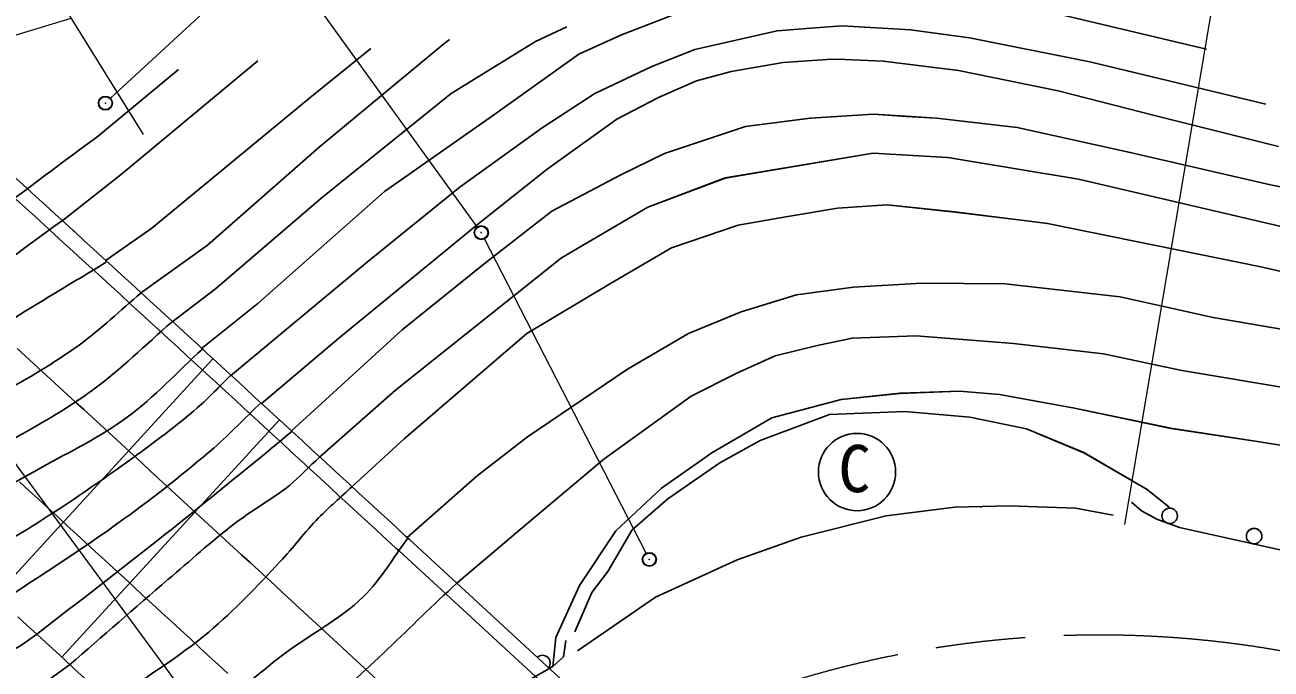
# Model space of a CAD drawing. Units: millimetres, scale not verified. Extents: x 40000 to 1524826, y -775750 to 416142.
# Drawn here: x 179722 to 228108, y 299758 to 324748 of the extents above; entities that cross this region are included whole.
import ezdxf
from ezdxf.enums import TextEntityAlignment as Align

# ---------------------------------------------------------------- set-up
doc = ezdxf.new("R2010")
doc.units = ezdxf.units.MM
doc.header["$LTSCALE"] = 1000
doc.header["$PDMODE"] = 32
doc.header["$PDSIZE"] = 500
doc.linetypes.add('CHAIN', pattern=[18.5, 12, -1.5, 3.5, -1.5])
for name, color, linetype, lineweight in [('M-BGD', 7, 'Continuous', 25), ('M-BMK', 2, 'CHAIN', 13), ('M-BMK-ROW', 30, 'Continuous', 13), ('M-STR-HTXT', 7, 'Continuous', 13)]:
    doc.layers.add(name, color=color, linetype=linetype, lineweight=lineweight)
doc.styles.add('ＭＳ ゴシック', font='')
doc.styles.get('ＭＳ ゴシック').set_extended_font_data('MS Gothic')

msp = doc.modelspace()

# ---------------------------------------------------------------- linework, layer by layer
at = {"layer": 'M-BGD'}
for p, q in [((228090, 318547), (235119, 317112)), ((187009, 311784), (178565, 302569)), ((211415, 310215), (213698, 310456)), ((213698, 310455), (211415, 310214)), ((210969, 309635), (213887, 309754)), ((213887, 309754), (216414, 309528)), ((213887, 309753), (216414, 309527)), ((189589, 309420), (181145, 300205)), ((208271, 308623), (210969, 309635)), ((216414, 309528), (218617, 309083)), ((218617, 309083), (220838, 308154)), ((218617, 309082), (220838, 308153)), ((206704, 307758), (208271, 308623)), ((206704, 307757), (208271, 308622)), ((204687, 306361), (206704, 307758)), ((204687, 306360), (206704, 307757)), ((220838, 308154), (223301, 306726)), ((220838, 308153), (223301, 306725)), ((203295, 305164), (204687, 306361)), ((203295, 305164), (204687, 306360)), ((223301, 306726), (224150, 306036)), ((223301, 306725), (224150, 306035)), ((216848, 306043), (216845, 306028)), ((216848, 306042), (216845, 306027)), ((216850, 306046), (216846, 306031)), ((216850, 306045), (216846, 306030)), ((223076, 305900), (222685, 306234)), ((223076, 305899), (222685, 306233)), ((223668, 305574), (223076, 305900)), ((223668, 305572), (223076, 305899)), ((224553, 305248), (223668, 305574)), ((224553, 305247), (223668, 305572)), ((202357, 303540), (203295, 305164)), ((202358, 303540), (203295, 305164)), ((230411, 303955), (224553, 305248)), ((230411, 303953), (224553, 305247)), ((201734, 302730), (202357, 303540)), ((201734, 302730), (202358, 303540)), ((201070, 301207), (201734, 302730)), ((201070, 301208), (201734, 302730)), ((191368, 301213), (204973, 288685)), ((200723, 300862), (200628, 300226)), ((200723, 300862), (200628, 300227)), ((200628, 300226), (200220, 299859)), ((200628, 300227), (200221, 299860)), ((188647, 293320), (200152, 299820)), ((200221, 299860), (200083, 299780)), ((200220, 299859), (200083, 299780))]:
    msp.add_line(p, q, dxfattribs=at)
for points in [[(225599, 323804), (224672, 324032), (219275, 325310), (216019, 325877), (214405, 326052), (213412, 326074)], [(200764, 324679), (199545, 324102), (196268, 322086), (191281, 318069), (187122, 314512), (185430, 313221)], [(204866, 325132), (202889, 324370), (201233, 323608), (197878, 321218), (193679, 318290), (188766, 313936), (186562, 312186)], [(210233, 324620), (211456, 324711), (214109, 324560), (216398, 324252), (221073, 323320), (227901, 321677)], [(187708, 311137), (193024, 315558), (196622, 318463), (199800, 320753), (201847, 322087), (204069, 323142), (205739, 323797), (208930, 324522), (210233, 324620)], [(187708, 311136), (193024, 315558), (196622, 318463), (199800, 320753), (201848, 322087), (204069, 323142), (205739, 323796), (208930, 324521), (210233, 324619)], [(193156, 323840), (190789, 321926), (184648, 316866), (182840, 315592)], [(184210, 314338), (186814, 316208), (191146, 320003), (195989, 324019), (196208, 324177)], [(181152, 317137), (183475, 318957), (188765, 323356)], [(211554, 323403), (211063, 323421), (209161, 323285), (207149, 322943), (205797, 322577), (204321, 321937), (202703, 321098), (199994, 319157), (197360, 317062), (191913, 312591), (188892, 310053)], [(211554, 323402), (211064, 323420), (209161, 323285), (207149, 322942), (205798, 322576), (204321, 321937), (202703, 321097), (199994, 319157), (197360, 317061), (191913, 312590), (188892, 310053)], [(228398, 320033), (223634, 321227), (219836, 322196), (215975, 322986), (213048, 323348), (211554, 323403)], [(228398, 320032), (223635, 321226), (219836, 322195), (215975, 322985), (213048, 323348), (211554, 323402)], [(185683, 323016), (182517, 320398), (181852, 319911)], [(176826, 321118), (177183, 320793), (177554, 320456), (177925, 320119), (178296, 319781), (178667, 319444), (179038, 319107), (179408, 318769), (179779, 318431), (180149, 318094), (180519, 317756), (180889, 317418), (181259, 317080), (181611, 316760)], [(190060, 308984), (194370, 312925), (197553, 315484), (200184, 317528), (202855, 318938), (204560, 319766), (207704, 320811), (210218, 321136), (212671, 321282), (213943, 321203)], [(190060, 308984), (194371, 312924), (197553, 315484), (200184, 317528), (202855, 318938), (204560, 319765), (207705, 320810), (210219, 321135), (212671, 321281), (213944, 321202)], [(213943, 321203), (215119, 321130), (218255, 320771), (222642, 319804), (228090, 318547)], [(213944, 321202), (215120, 321129), (218255, 320770), (222642, 319803), (228090, 318546)], [(191156, 307981), (194108, 310580), (200560, 315709), (203911, 317676), (206914, 318810), (212660, 319769), (215543, 319602), (215712, 319574)], [(191156, 307981), (194108, 310580), (200560, 315709), (203911, 317675), (206914, 318809), (212660, 319768), (215543, 319601), (215712, 319574)], [(215712, 319574), (220628, 318766), (229495, 316690), (234245, 315815)], [(179375, 317988), (179745, 317651), (180115, 317313), (180485, 316975), (180855, 316637), (181225, 316300), (181594, 315962), (181964, 315624), (182334, 315286), (182703, 314948), (183073, 314609), (183442, 314271), (183811, 313933), (184180, 313595), (184549, 313256), (184918, 312918), (185287, 312580), (185656, 312241), (186025, 311903), (186393, 311564), (186762, 311226), (187131, 310887), (187499, 310548), (187868, 310210), (188236, 309871), (188604, 309533), (188973, 309194), (189341, 308855), (189709, 308516), (190077, 308178), (190445, 307839), (190813, 307500), (191181, 307161), (191549, 306823), (191917, 306484), (192285, 306145), (192653, 305807), (193021, 305468), (193389, 305129), (193757, 304790), (194124, 304452), (194247, 304339), (212447, 287579)], [(192417, 306827), (194443, 308684), (199205, 312779), (202453, 314723), (204827, 316100), (207411, 316980), (209264, 317302), (211279, 317644), (213199, 317769), (215830, 317491), (218303, 317188)], [(192417, 306827), (194443, 308684), (199205, 312779), (202453, 314722), (204827, 316099), (207412, 316979), (209265, 317301), (211279, 317644), (213199, 317768), (215831, 317490), (218304, 317187)], [(218303, 317188), (219431, 317050), (227706, 315363), (231612, 314467), (235568, 313825), (236528, 313705)], [(181611, 316760), (181629, 316742), (181999, 316404), (182369, 316066), (182739, 315728), (183108, 315390), (183478, 315052), (183847, 314714), (184216, 314375), (184586, 314037), (184955, 313699), (185324, 313360), (185693, 313022), (186062, 312683), (186430, 312345), (186799, 312006), (187168, 311668), (187537, 311329), (187905, 310990), (188274, 310652), (188642, 310313), (189010, 309974), (189379, 309635), (189747, 309297), (190115, 308958), (190483, 308619), (190852, 308280), (191220, 307942), (191588, 307603), (191956, 307264), (192324, 306925), (192692, 306587), (193060, 306248), (193427, 305909), (193795, 305570), (194163, 305232), (194531, 304893), (194653, 304780), (216270, 284874)], [(221451, 314290), (217788, 314700), (214542, 314726), (211891, 314575), (209675, 314278), (207536, 313621), (205483, 312783), (203121, 311398), (199236, 308766), (197277, 307261), (194570, 304857)], [(233261, 312133), (225857, 313393), (222255, 314199), (221451, 314290)], [(196489, 303090), (198948, 305176), (202205, 307895), (205591, 310349), (207366, 311235), (208849, 311910), (210429, 312295), (211839, 312598), (214322, 312683), (218106, 312386), (221600, 311992), (224396, 311387), (224648, 311345)], [(191368, 301213), (191046, 301510), (190723, 301807), (190400, 302104), (190078, 302401), (189755, 302698), (189433, 302995), (189110, 303292), (188787, 303589), (188465, 303886), (188142, 304183), (187819, 304480), (187497, 304777), (187174, 305074), (186851, 305371), (186528, 305668), (186206, 305965), (185883, 306262), (185560, 306559), (185237, 306856), (184914, 307152), (184591, 307449), (184268, 307746), (183945, 308043), (183622, 308339), (183299, 308636), (182976, 308932), (182653, 309229), (182330, 309525), (182007, 309822), (181684, 310118), (181360, 310415), (181037, 310711), (180714, 311007), (180390, 311303), (180067, 311600), (179743, 311896), (179420, 312192)], [(224648, 311345), (229052, 310605), (231584, 310335)], [(211415, 310214), (208729, 309505), (206400, 308148), (204435, 306777), (202667, 305116), (201252, 303001), (200335, 300980), (200220, 299859)], [(211415, 310215), (208729, 309506), (206400, 308148), (204435, 306778), (202667, 305117), (201252, 303002), (200335, 300981), (200221, 299860)], [(227663, 308569), (224222, 309098), (220477, 309882), (217569, 310413), (216012, 310544), (213698, 310456)], [(227663, 308568), (224222, 309097), (220477, 309881), (217569, 310412), (216012, 310543), (213698, 310455)], [(231758, 308025), (231638, 308033), (228382, 308458), (227663, 308569)], [(179511, 307023), (179879, 306685), (180247, 306348), (180615, 306010), (180983, 305672), (181351, 305334), (181719, 304996), (182087, 304658), (182454, 304320), (182822, 303982), (183190, 303644), (183558, 303306), (183925, 302968), (184293, 302630), (184661, 302291), (185029, 301953), (185396, 301614), (185764, 301276), (186132, 300938), (186499, 300599), (186867, 300260), (187235, 299922), (187602, 299583)], [(201179, 300460), (204202, 302546), (207380, 303998), (209858, 304875), (213166, 305699), (215835, 306044), (217936, 306097), (220517, 305995), (221982, 305724)], [(179448, 301787), (179815, 301449), (180183, 301112), (180550, 300774), (180918, 300436), (181285, 300098), (181653, 299760), (182020, 299422), (182388, 299083), (182755, 298745), (183123, 298407), (183490, 298068), (183858, 297730), (184226, 297392), (184593, 297053), (184961, 296715), (185329, 296376), (185696, 296037), (186064, 295699), (186187, 295586), (207803, 275679)], [(143845, 289744), (148650, 291038), (155045, 292971), (163727, 295121), (173700, 297956), (177267, 299354), (179566, 300673), (180170, 301099)], [(145024, 288669), (159121, 292178), (167511, 294298), (176364, 296990), (180697, 299374), (181457, 299919)]]:
    msp.add_lwpolyline(points, dxfattribs=at)
for centre, radius in [((212031, 307402), 1500), ((224173, 305703), 300), ((224173, 305702), 300), ((227450, 304916), 300), ((227450, 304915), 300)]:
    msp.add_circle(centre, radius, dxfattribs=at)
for start, end in [(321.2923, 133.4216), (321.2939, 133.4232)]:
    msp.add_arc((199819, 299995), 300, start, end, dxfattribs=at)
for points, knots in [([(181852, 319911), (180393, 318846), (178975, 317722), (177475, 316716), (176208, 315866), (174915, 315047), (173574, 314319), (171690, 313296), (169722, 312430), (167764, 311556), (167027, 311227), (166274, 310933), (165530, 310622)], [0, 0, 0, 0, 1, 1, 1, 2, 2, 2, 3, 3, 3, 4, 4, 4, 4]), ([(181177, 317156), (179618, 316061), (178127, 314863), (176500, 313872), (174228, 312489), (171845, 311289), (169430, 310175), (167786, 309416), (166071, 308820), (164392, 308143)], [0, 0, 0, 0, 1, 1, 1, 2, 2, 2, 3, 3, 3, 3]), ([(171359, 309194), (173330, 310185), (175340, 311101), (177272, 312166), (178490, 312837), (179655, 313602), (180847, 314319), (181524, 314726), (182202, 315132), (182879, 315538)], [0, 0, 0, 0, 1, 1, 1, 2, 2, 2, 3, 3, 3, 3]), ([(172949, 307742), (174891, 308648), (176888, 309444), (178775, 310459), (179825, 311023), (180856, 311631), (181822, 312328), (182675, 312943), (183431, 313681), (184236, 314357)], [0, 0, 0, 0, 1, 1, 1, 2, 2, 2, 3, 3, 3, 3]), ([(174369, 306168), (176068, 307043), (177803, 307852), (179466, 308793), (180450, 309351), (181438, 309913), (182351, 310581), (183442, 311380), (184404, 312341), (185430, 313221)], [0, 0, 0, 0, 1, 1, 1, 2, 2, 2, 3, 3, 3, 3]), ([(175546, 305000), (177151, 305858), (178772, 306685), (180360, 307574), (181483, 308203), (182654, 308763), (183691, 309525), (184752, 310303), (185640, 311292), (186615, 312175)], [0, 0, 0, 0, 1, 1, 1, 2, 2, 2, 3, 3, 3, 3]), ([(177012, 303545), (178074, 304170), (179157, 304761), (180197, 305421), (181457, 306220), (182688, 307063), (183895, 307940), (184754, 308564), (185612, 309194), (186414, 309890), (186872, 310288), (187285, 310736), (187721, 311160)], [0, 0, 0, 0, 1, 1, 1, 2, 2, 2, 3, 3, 3, 4, 4, 4, 4]), ([(178227, 301987), (180008, 303186), (181836, 304317), (183569, 305583), (184769, 306459), (185943, 307372), (187064, 308346), (187700, 308899), (188283, 309511), (188892, 310093)], [0, 0, 0, 0, 1, 1, 1, 2, 2, 2, 3, 3, 3, 3]), ([(180170, 301099), (181763, 302336), (183368, 303560), (184951, 304811), (186137, 305749), (187313, 306700), (188486, 307656), (189030, 308099), (189569, 308549), (190111, 308996)], [0, 0, 0, 0, 1, 1, 1, 2, 2, 2, 3, 3, 3, 3]), ([(181457, 299919), (182730, 301022), (183995, 302133), (185276, 303227), (186124, 303951), (186951, 304702), (187836, 305380), (188530, 305913), (189310, 306332), (189989, 306884), (190404, 307220), (190767, 307615), (191156, 307981)], [0, 0, 0, 0, 1, 1, 1, 2, 2, 2, 3, 3, 3, 4, 4, 4, 4]), ([(183034, 298474), (184309, 299381), (185661, 300189), (186861, 301195), (187851, 302026), (188735, 302978), (189623, 303918), (190144, 304468), (190598, 305081), (191127, 305624), (191539, 306048), (191992, 306430), (192424, 306833)], [0, 0, 0, 0, 1, 1, 1, 2, 2, 2, 3, 3, 3, 4, 4, 4, 4]), ([(185205, 296485), (186678, 297730), (188105, 299031), (189623, 300220), (190677, 301045), (191917, 301641), (192874, 302577), (193551, 303238), (194019, 304083), (194592, 304837)], [0, 0, 0, 0, 1, 1, 1, 2, 2, 2, 3, 3, 3, 3]), ([(186956, 294877), (188319, 295927), (189733, 296914), (191045, 298026), (192937, 299628), (194675, 301402), (196489, 303090)], [0, 0, 0, 0, 1, 1, 1, 2, 2, 2, 2])]:
    msp.add_open_spline(points, degree=3, knots=knots, dxfattribs=at)
at = {"layer": 'M-BMK'}
msp.add_arc((221454, 260486), 40591, 75.0276, 119.4918, dxfattribs=at)
at = {"layer": 'M-BMK-ROW'}
for p, q in [((189219, 327607), (183050, 321901)), ((197280, 316912), (189582, 327571)), ((203840, 304254), (197567, 316445))]:
    msp.add_line(p, q, dxfattribs=at)
for centre in [(182848, 321714), (197441, 316689), (203966, 304010)]:
    msp.add_circle(centre, 275, dxfattribs=at)
for p in [(182848, 321714), (197441, 316689), (203966, 304010)]:
    msp.add_point(p, dxfattribs=at)
at = {"layer": 'M-STR-HTXT'}
for p, q in [((222429, 305361), (228271, 339877)), ((162149, 331041), (192010, 290554)), ((184321, 320495), (180746, 326264)), ((153442, 316594), (181523, 325010))]:
    msp.add_line(p, q, dxfattribs=at)

# ---------------------------------------------------------------- texts
at = {"layer": 'M-BGD', "style": 'ＭＳ ゴシック'}
msp.add_text('C', height=1833, rotation=358.738, dxfattribs=at).set_placement((211276, 306088), align=Align.BOTTOM_LEFT)

doc.saveas('drawing.dxf')
